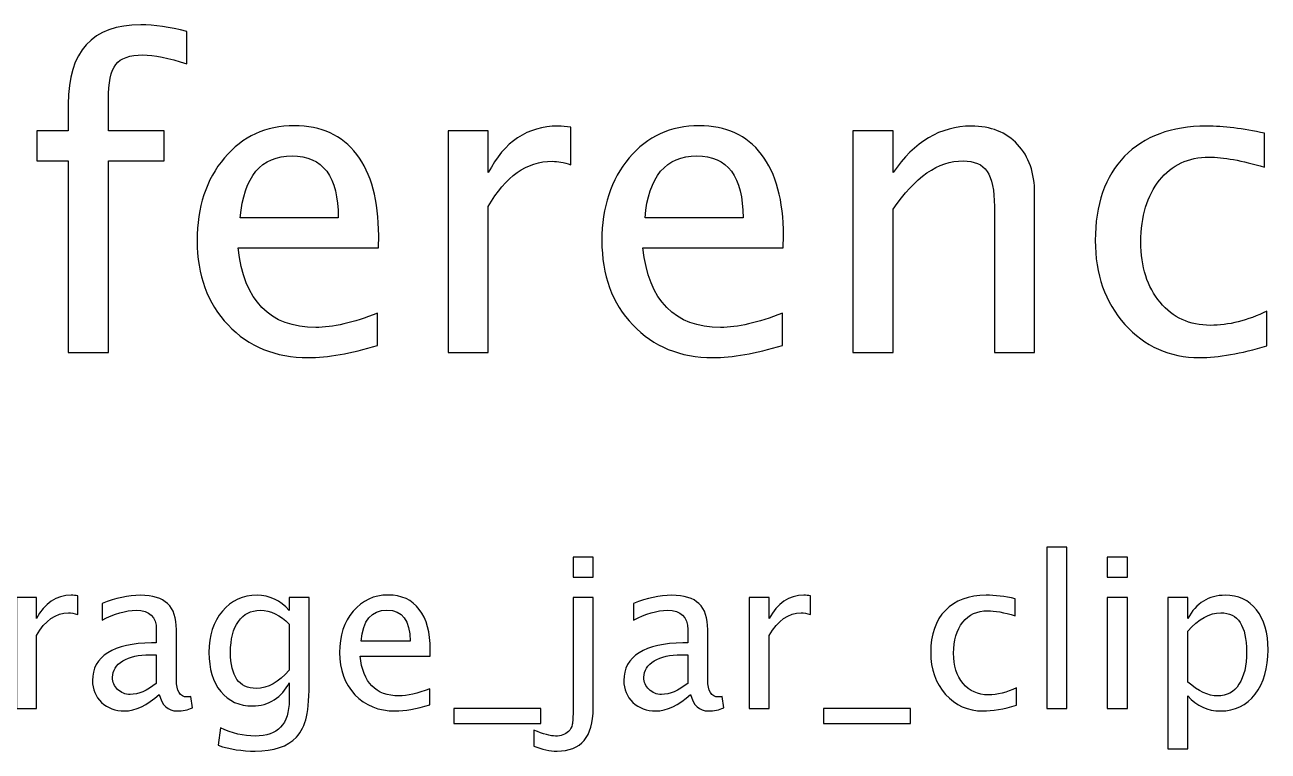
# Model space of a CAD drawing. Header units: centimetres. Extents: x -87 to 69, y -70 to 88.
# Drawn here: x -74.38 to -58.67, y 62.13 to 71.31 of the extents above; entities that cross this region are included whole.
import ezdxf

# ---------------------------------------------------------------- set-up
doc = ezdxf.new("R2010")
doc.units = ezdxf.units.CM
doc.header["$MEASUREMENT"] = 0
doc.layers.add('Layer 1', color=7, linetype='Continuous')

msp = doc.modelspace()

# ---------------------------------------------------------------- linework, layer by layer
at = {"layer": 'Layer 1'}
for points, knots in [([(-73.83189, 67.17044), (-73.83189, 67.17044), (-73.83189, 69.59402), (-73.83189, 69.59402), (-73.83189, 69.59402), (-73.83189, 69.59402), (-74.22965, 69.59402), (-74.22965, 69.59402), (-74.22965, 69.59402), (-74.22965, 69.59402), (-74.22965, 69.97503), (-74.22965, 69.97503), (-74.22965, 69.97503), (-74.22965, 69.97503), (-73.83189, 69.97503), (-73.83189, 69.97503), (-73.83189, 69.97503), (-73.83189, 69.97503), (-73.83189, 70.31105), (-73.83189, 70.31105), (-73.83189, 70.31105), (-73.83189, 70.97956), (-73.52674, 71.31382), (-72.91643, 71.31382), (-72.91643, 71.31382), (-72.74533, 71.31382), (-72.55131, 71.2856), (-72.33435, 71.22915), (-72.33435, 71.22915), (-72.33435, 71.22915), (-72.33435, 70.82169), (-72.33435, 70.82169), (-72.33435, 70.82169), (-72.56453, 70.89578), (-72.74886, 70.93282), (-72.88733, 70.93282), (-72.88733, 70.93282), (-73.05578, 70.93282), (-73.17043, 70.89313), (-73.23129, 70.81287), (-73.23129, 70.81287), (-73.29302, 70.73262), (-73.32389, 70.58357), (-73.32389, 70.36573), (-73.32389, 70.36573), (-73.32389, 70.36573), (-73.32389, 69.97503), (-73.32389, 69.97503), (-73.32389, 69.97503), (-73.32389, 69.97503), (-72.61922, 69.97503), (-72.61922, 69.97503), (-72.61922, 69.97503), (-72.61922, 69.97503), (-72.61922, 69.59402), (-72.61922, 69.59402), (-72.61922, 69.59402), (-72.61922, 69.59402), (-73.32389, 69.59402), (-73.32389, 69.59402), (-73.32389, 69.59402), (-73.32389, 69.59402), (-73.32389, 67.17044), (-73.32389, 67.17044), (-73.32389, 67.17044), (-73.32389, 67.17044), (-73.83189, 67.17044), (-73.83189, 67.17044)], [0, 0, 0, 0, 0.05555556, 0.05555556, 0.05555556, 0.05555556, 0.11111111, 0.11111111, 0.11111111, 0.11111111, 0.16666667, 0.16666667, 0.16666667, 0.16666667, 0.22222222, 0.22222222, 0.22222222, 0.22222222, 0.27777778, 0.27777778, 0.27777778, 0.27777778, 0.33333333, 0.33333333, 0.33333333, 0.33333333, 0.38888889, 0.38888889, 0.38888889, 0.38888889, 0.44444444, 0.44444444, 0.44444444, 0.44444444, 0.5, 0.5, 0.5, 0.5, 0.55555556, 0.55555556, 0.55555556, 0.55555556, 0.61111111, 0.61111111, 0.61111111, 0.61111111, 0.66666667, 0.66666667, 0.66666667, 0.66666667, 0.72222222, 0.72222222, 0.72222222, 0.72222222, 0.77777778, 0.77777778, 0.77777778, 0.77777778, 0.83333333, 0.83333333, 0.83333333, 0.83333333, 0.88888889, 0.88888889, 0.88888889, 0.88888889, 1, 1, 1, 1]), ([(-69.92311, 67.2604), (-70.26442, 67.15809), (-70.55635, 67.10694), (-70.79976, 67.10694), (-70.79976, 67.10694), (-71.21516, 67.10694), (-71.55294, 67.24452), (-71.81312, 67.51881), (-71.81312, 67.51881), (-72.07329, 67.79309), (-72.20382, 68.14852), (-72.20382, 68.58596), (-72.20382, 68.58596), (-72.20382, 69.01018), (-72.08917, 69.35855), (-71.85898, 69.63107), (-71.85898, 69.63107), (-71.62879, 69.90271), (-71.33422, 70.03853), (-70.97527, 70.03853), (-70.97527, 70.03853), (-70.63572, 70.03853), (-70.3729, 69.9177), (-70.18769, 69.67605), (-70.18769, 69.67605), (-70.00249, 69.43439), (-69.90988, 69.0922), (-69.90988, 68.64858), (-69.90988, 68.64858), (-69.90988, 68.64858), (-69.91253, 68.49336), (-69.91253, 68.49336), (-69.91253, 68.49336), (-69.91253, 68.49336), (-71.68524, 68.49336), (-71.68524, 68.49336), (-71.68524, 68.49336), (-71.61115, 67.82308), (-71.28395, 67.48794), (-70.70451, 67.48794), (-70.70451, 67.48794), (-70.49196, 67.48794), (-70.23179, 67.54791), (-69.92311, 67.66786), (-69.92311, 67.66786), (-69.92311, 67.66786), (-69.92311, 67.2604), (-69.92311, 67.2604)], [0, 0, 0, 0, 0.07692308, 0.07692308, 0.07692308, 0.07692308, 0.15384615, 0.15384615, 0.15384615, 0.15384615, 0.23076923, 0.23076923, 0.23076923, 0.23076923, 0.30769231, 0.30769231, 0.30769231, 0.30769231, 0.38461538, 0.38461538, 0.38461538, 0.38461538, 0.46153846, 0.46153846, 0.46153846, 0.46153846, 0.53846154, 0.53846154, 0.53846154, 0.53846154, 0.61538462, 0.61538462, 0.61538462, 0.61538462, 0.69230769, 0.69230769, 0.69230769, 0.69230769, 0.76923077, 0.76923077, 0.76923077, 0.76923077, 0.84615385, 0.84615385, 0.84615385, 0.84615385, 1, 1, 1, 1]), ([(-69.03323, 67.17044), (-69.03323, 67.17044), (-69.03323, 69.97503), (-69.03323, 69.97503), (-69.03323, 69.97503), (-69.03323, 69.97503), (-68.52523, 69.97503), (-68.52523, 69.97503), (-68.52523, 69.97503), (-68.52523, 69.97503), (-68.52523, 69.44498), (-68.52523, 69.44498), (-68.52523, 69.44498), (-68.32326, 69.83744), (-68.03046, 70.03323), (-67.64593, 70.03323), (-67.64593, 70.03323), (-67.5939, 70.03323), (-67.53921, 70.02882), (-67.48277, 70.02), (-67.48277, 70.02), (-67.48277, 70.02), (-67.48277, 69.54464), (-67.48277, 69.54464), (-67.48277, 69.54464), (-67.57096, 69.57374), (-67.64858, 69.58873), (-67.7156, 69.58873), (-67.7156, 69.58873), (-68.0384, 69.58873), (-68.30827, 69.39823), (-68.52523, 69.01635), (-68.52523, 69.01635), (-68.52523, 69.01635), (-68.52523, 67.17044), (-68.52523, 67.17044), (-68.52523, 67.17044), (-68.52523, 67.17044), (-69.03323, 67.17044), (-69.03323, 67.17044)], [0, 0, 0, 0, 0.09090909, 0.09090909, 0.09090909, 0.09090909, 0.18181818, 0.18181818, 0.18181818, 0.18181818, 0.27272727, 0.27272727, 0.27272727, 0.27272727, 0.36363636, 0.36363636, 0.36363636, 0.36363636, 0.45454545, 0.45454545, 0.45454545, 0.45454545, 0.54545455, 0.54545455, 0.54545455, 0.54545455, 0.63636364, 0.63636364, 0.63636364, 0.63636364, 0.72727273, 0.72727273, 0.72727273, 0.72727273, 0.81818182, 0.81818182, 0.81818182, 0.81818182, 1, 1, 1, 1]), ([(-64.8096, 67.2604), (-65.15091, 67.15809), (-65.44284, 67.10694), (-65.68625, 67.10694), (-65.68625, 67.10694), (-66.10165, 67.10694), (-66.43943, 67.24452), (-66.69961, 67.51881), (-66.69961, 67.51881), (-66.95978, 67.79309), (-67.09031, 68.14852), (-67.09031, 68.58596), (-67.09031, 68.58596), (-67.09031, 69.01018), (-66.97566, 69.35855), (-66.74547, 69.63107), (-66.74547, 69.63107), (-66.51528, 69.90271), (-66.22071, 70.03853), (-65.86176, 70.03853), (-65.86176, 70.03853), (-65.52221, 70.03853), (-65.25939, 69.9177), (-65.07418, 69.67605), (-65.07418, 69.67605), (-64.88898, 69.43439), (-64.79637, 69.0922), (-64.79637, 68.64858), (-64.79637, 68.64858), (-64.79637, 68.64858), (-64.79902, 68.49336), (-64.79902, 68.49336), (-64.79902, 68.49336), (-64.79902, 68.49336), (-66.57173, 68.49336), (-66.57173, 68.49336), (-66.57173, 68.49336), (-66.49764, 67.82308), (-66.17044, 67.48794), (-65.591, 67.48794), (-65.591, 67.48794), (-65.37845, 67.48794), (-65.11828, 67.54791), (-64.8096, 67.66786), (-64.8096, 67.66786), (-64.8096, 67.66786), (-64.8096, 67.2604), (-64.8096, 67.2604)], [0, 0, 0, 0, 0.07692308, 0.07692308, 0.07692308, 0.07692308, 0.15384615, 0.15384615, 0.15384615, 0.15384615, 0.23076923, 0.23076923, 0.23076923, 0.23076923, 0.30769231, 0.30769231, 0.30769231, 0.30769231, 0.38461538, 0.38461538, 0.38461538, 0.38461538, 0.46153846, 0.46153846, 0.46153846, 0.46153846, 0.53846154, 0.53846154, 0.53846154, 0.53846154, 0.61538462, 0.61538462, 0.61538462, 0.61538462, 0.69230769, 0.69230769, 0.69230769, 0.69230769, 0.76923077, 0.76923077, 0.76923077, 0.76923077, 0.84615385, 0.84615385, 0.84615385, 0.84615385, 1, 1, 1, 1]), ([(-63.91972, 67.17044), (-63.91972, 67.17044), (-63.91972, 69.97503), (-63.91972, 69.97503), (-63.91972, 69.97503), (-63.91972, 69.97503), (-63.41172, 69.97503), (-63.41172, 69.97503), (-63.41172, 69.97503), (-63.41172, 69.97503), (-63.41172, 69.44498), (-63.41172, 69.44498), (-63.41172, 69.44498), (-63.14273, 69.83744), (-62.81288, 70.03323), (-62.42306, 70.03323), (-62.42306, 70.03323), (-62.17788, 70.03323), (-61.98297, 69.9565), (-61.83921, 69.80216), (-61.83921, 69.80216), (-61.69545, 69.64871), (-61.62313, 69.44145), (-61.62313, 69.18216), (-61.62313, 69.18216), (-61.62313, 69.18216), (-61.62313, 67.17044), (-61.62313, 67.17044), (-61.62313, 67.17044), (-61.62313, 67.17044), (-62.13114, 67.17044), (-62.13114, 67.17044), (-62.13114, 67.17044), (-62.13114, 67.17044), (-62.13114, 69.01635), (-62.13114, 69.01635), (-62.13114, 69.01635), (-62.13114, 69.22449), (-62.162, 69.37266), (-62.22286, 69.46085), (-62.22286, 69.46085), (-62.28459, 69.54993), (-62.38602, 69.59402), (-62.52801, 69.59402), (-62.52801, 69.59402), (-62.84022, 69.59402), (-63.13479, 69.3903), (-63.41172, 68.98284), (-63.41172, 68.98284), (-63.41172, 68.98284), (-63.41172, 67.17044), (-63.41172, 67.17044), (-63.41172, 67.17044), (-63.41172, 67.17044), (-63.91972, 67.17044), (-63.91972, 67.17044)], [0, 0, 0, 0, 0.06666667, 0.06666667, 0.06666667, 0.06666667, 0.13333333, 0.13333333, 0.13333333, 0.13333333, 0.2, 0.2, 0.2, 0.2, 0.26666667, 0.26666667, 0.26666667, 0.26666667, 0.33333333, 0.33333333, 0.33333333, 0.33333333, 0.4, 0.4, 0.4, 0.4, 0.46666667, 0.46666667, 0.46666667, 0.46666667, 0.53333333, 0.53333333, 0.53333333, 0.53333333, 0.6, 0.6, 0.6, 0.6, 0.66666667, 0.66666667, 0.66666667, 0.66666667, 0.73333333, 0.73333333, 0.73333333, 0.73333333, 0.8, 0.8, 0.8, 0.8, 0.86666667, 0.86666667, 0.86666667, 0.86666667, 1, 1, 1, 1]), ([(-58.68803, 67.25511), (-59.01699, 67.15633), (-59.30098, 67.10694), (-59.53998, 67.10694), (-59.53998, 67.10694), (-59.91922, 67.10694), (-60.23319, 67.24717), (-60.48278, 67.52675), (-60.48278, 67.52675), (-60.73237, 67.8072), (-60.85761, 68.16086), (-60.85761, 68.58684), (-60.85761, 68.58684), (-60.85761, 69.04193), (-60.73414, 69.39735), (-60.48719, 69.65135), (-60.48719, 69.65135), (-60.24025, 69.90623), (-59.89541, 70.03323), (-59.45267, 70.03323), (-59.45267, 70.03323), (-59.23483, 70.03323), (-58.98965, 70.00325), (-58.71978, 69.94328), (-58.71978, 69.94328), (-58.71978, 69.94328), (-58.71978, 69.51465), (-58.71978, 69.51465), (-58.71978, 69.51465), (-59.00641, 69.59932), (-59.24012, 69.64165), (-59.42004, 69.64165), (-59.42004, 69.64165), (-59.6811, 69.64165), (-59.89012, 69.54375), (-60.04622, 69.34884), (-60.04622, 69.34884), (-60.20232, 69.15393), (-60.28082, 68.89376), (-60.28082, 68.5692), (-60.28082, 68.5692), (-60.28082, 68.25435), (-60.19968, 68.00035), (-60.03828, 67.80544), (-60.03828, 67.80544), (-59.87689, 67.61141), (-59.6661, 67.5144), (-59.40416, 67.5144), (-59.40416, 67.5144), (-59.17221, 67.5144), (-58.93409, 67.57437), (-58.68803, 67.69432), (-58.68803, 67.69432), (-58.68803, 67.69432), (-58.68803, 67.25511), (-58.68803, 67.25511)], [0, 0, 0, 0, 0.06666667, 0.06666667, 0.06666667, 0.06666667, 0.13333333, 0.13333333, 0.13333333, 0.13333333, 0.2, 0.2, 0.2, 0.2, 0.26666667, 0.26666667, 0.26666667, 0.26666667, 0.33333333, 0.33333333, 0.33333333, 0.33333333, 0.4, 0.4, 0.4, 0.4, 0.46666667, 0.46666667, 0.46666667, 0.46666667, 0.53333333, 0.53333333, 0.53333333, 0.53333333, 0.6, 0.6, 0.6, 0.6, 0.66666667, 0.66666667, 0.66666667, 0.66666667, 0.73333333, 0.73333333, 0.73333333, 0.73333333, 0.8, 0.8, 0.8, 0.8, 0.86666667, 0.86666667, 0.86666667, 0.86666667, 1, 1, 1, 1]), ([(-71.65878, 68.87436), (-71.65878, 68.87436), (-70.42053, 68.87436), (-70.42053, 68.87436), (-70.42053, 68.87436), (-70.42053, 69.39647), (-70.61544, 69.65752), (-71.00437, 69.65752), (-71.00437, 69.65752), (-71.39596, 69.65752), (-71.6138, 69.39647), (-71.65878, 68.87436)], [0, 0, 0, 0, 0.25, 0.25, 0.25, 0.25, 0.5, 0.5, 0.5, 0.5, 1, 1, 1, 1]), ([(-66.54527, 68.87436), (-66.54527, 68.87436), (-65.30702, 68.87436), (-65.30702, 68.87436), (-65.30702, 68.87436), (-65.30702, 69.39647), (-65.50193, 69.65752), (-65.89086, 69.65752), (-65.89086, 69.65752), (-66.28245, 69.65752), (-66.50029, 69.39647), (-66.54527, 68.87436)], [0, 0, 0, 0, 0.25, 0.25, 0.25, 0.25, 0.5, 0.5, 0.5, 0.5, 1, 1, 1, 1]), ([(-61.46997, 62.67044), (-61.46997, 62.67044), (-61.46997, 64.71037), (-61.46997, 64.71037), (-61.46997, 64.71037), (-61.46997, 64.71037), (-61.21597, 64.71037), (-61.21597, 64.71037), (-61.21597, 64.71037), (-61.21597, 64.71037), (-61.21597, 62.67044), (-61.21597, 62.67044), (-61.21597, 62.67044), (-61.21597, 62.67044), (-61.46997, 62.67044), (-61.46997, 62.67044)], [0, 0, 0, 0, 0.2, 0.2, 0.2, 0.2, 0.4, 0.4, 0.4, 0.4, 0.6, 0.6, 0.6, 0.6, 1, 1, 1, 1]), ([(-67.45396, 64.32938), (-67.45396, 64.32938), (-67.45396, 64.58338), (-67.45396, 64.58338), (-67.45396, 64.58338), (-67.45396, 64.58338), (-67.19996, 64.58338), (-67.19996, 64.58338), (-67.19996, 64.58338), (-67.19996, 64.58338), (-67.19996, 64.32938), (-67.19996, 64.32938), (-67.19996, 64.32938), (-67.19996, 64.32938), (-67.45396, 64.32938), (-67.45396, 64.32938)], [0, 0, 0, 0, 0.2, 0.2, 0.2, 0.2, 0.4, 0.4, 0.4, 0.4, 0.6, 0.6, 0.6, 0.6, 1, 1, 1, 1]), ([(-60.70533, 64.32938), (-60.70533, 64.32938), (-60.70533, 64.58338), (-60.70533, 64.58338), (-60.70533, 64.58338), (-60.70533, 64.58338), (-60.45133, 64.58338), (-60.45133, 64.58338), (-60.45133, 64.58338), (-60.45133, 64.58338), (-60.45133, 64.32938), (-60.45133, 64.32938), (-60.45133, 64.32938), (-60.45133, 64.32938), (-60.70533, 64.32938), (-60.70533, 64.32938)], [0, 0, 0, 0, 0.2, 0.2, 0.2, 0.2, 0.4, 0.4, 0.4, 0.4, 0.6, 0.6, 0.6, 0.6, 1, 1, 1, 1]), ([(-74.48657, 62.67044), (-74.48657, 62.67044), (-74.48657, 64.07273), (-74.48657, 64.07273), (-74.48657, 64.07273), (-74.48657, 64.07273), (-74.23257, 64.07273), (-74.23257, 64.07273), (-74.23257, 64.07273), (-74.23257, 64.07273), (-74.23257, 63.80771), (-74.23257, 63.80771), (-74.23257, 63.80771), (-74.13159, 64.00394), (-73.98519, 64.10183), (-73.79292, 64.10183), (-73.79292, 64.10183), (-73.7669, 64.10183), (-73.73956, 64.09963), (-73.71134, 64.09522), (-73.71134, 64.09522), (-73.71134, 64.09522), (-73.71134, 63.85754), (-73.71134, 63.85754), (-73.71134, 63.85754), (-73.75544, 63.87209), (-73.79424, 63.87958), (-73.82776, 63.87958), (-73.82776, 63.87958), (-73.98915, 63.87958), (-74.12409, 63.78433), (-74.23257, 63.59339), (-74.23257, 63.59339), (-74.23257, 63.59339), (-74.23257, 62.67044), (-74.23257, 62.67044), (-74.23257, 62.67044), (-74.23257, 62.67044), (-74.48657, 62.67044), (-74.48657, 62.67044)], [0, 0, 0, 0, 0.09090909, 0.09090909, 0.09090909, 0.09090909, 0.18181818, 0.18181818, 0.18181818, 0.18181818, 0.27272727, 0.27272727, 0.27272727, 0.27272727, 0.36363636, 0.36363636, 0.36363636, 0.36363636, 0.45454545, 0.45454545, 0.45454545, 0.45454545, 0.54545455, 0.54545455, 0.54545455, 0.54545455, 0.63636364, 0.63636364, 0.63636364, 0.63636364, 0.72727273, 0.72727273, 0.72727273, 0.72727273, 0.81818182, 0.81818182, 0.81818182, 0.81818182, 1, 1, 1, 1]), ([(-72.68123, 62.84903), (-72.8338, 62.7088), (-72.98065, 62.63869), (-73.12176, 62.63869), (-73.12176, 62.63869), (-73.23773, 62.63869), (-73.33431, 62.67485), (-73.41059, 62.74761), (-73.41059, 62.74761), (-73.48732, 62.82037), (-73.52569, 62.91209), (-73.52569, 63.02278), (-73.52569, 63.02278), (-73.52569, 63.17579), (-73.46131, 63.29353), (-73.33254, 63.37555), (-73.33254, 63.37555), (-73.20378, 63.45757), (-73.01901, 63.49858), (-72.77824, 63.49858), (-72.77824, 63.49858), (-72.77824, 63.49858), (-72.71871, 63.49858), (-72.71871, 63.49858), (-72.71871, 63.49858), (-72.71871, 63.49858), (-72.71871, 63.66748), (-72.71871, 63.66748), (-72.71871, 63.66748), (-72.71871, 63.8302), (-72.80338, 63.91133), (-72.97315, 63.91133), (-72.97315, 63.91133), (-73.10456, 63.91133), (-73.24832, 63.86988), (-73.40398, 63.78698), (-73.40398, 63.78698), (-73.40398, 63.78698), (-73.40398, 63.996), (-73.40398, 63.996), (-73.40398, 63.996), (-73.23288, 64.06656), (-73.07149, 64.10183), (-72.92023, 64.10183), (-72.92023, 64.10183), (-72.76457, 64.10183), (-72.64948, 64.06656), (-72.57584, 63.99556), (-72.57584, 63.99556), (-72.50175, 63.92456), (-72.46471, 63.8152), (-72.46471, 63.66748), (-72.46471, 63.66748), (-72.46471, 63.66748), (-72.46471, 63.0338), (-72.46471, 63.0338), (-72.46471, 63.0338), (-72.46471, 62.88872), (-72.42017, 62.81596), (-72.33066, 62.81596), (-72.33066, 62.81596), (-72.31963, 62.81596), (-72.30332, 62.81772), (-72.28171, 62.82125), (-72.28171, 62.82125), (-72.28171, 62.82125), (-72.26363, 62.68014), (-72.26363, 62.68014), (-72.26363, 62.68014), (-72.32139, 62.65236), (-72.38489, 62.63869), (-72.45457, 62.63869), (-72.45457, 62.63869), (-72.57319, 62.63869), (-72.6486, 62.7088), (-72.68123, 62.84903)], [0, 0, 0, 0, 0.05, 0.05, 0.05, 0.05, 0.1, 0.1, 0.1, 0.1, 0.15, 0.15, 0.15, 0.15, 0.2, 0.2, 0.2, 0.2, 0.25, 0.25, 0.25, 0.25, 0.3, 0.3, 0.3, 0.3, 0.35, 0.35, 0.35, 0.35, 0.4, 0.4, 0.4, 0.4, 0.45, 0.45, 0.45, 0.45, 0.5, 0.5, 0.5, 0.5, 0.55, 0.55, 0.55, 0.55, 0.6, 0.6, 0.6, 0.6, 0.65, 0.65, 0.65, 0.65, 0.7, 0.7, 0.7, 0.7, 0.75, 0.75, 0.75, 0.75, 0.8, 0.8, 0.8, 0.8, 0.85, 0.85, 0.85, 0.85, 0.9, 0.9, 0.9, 0.9, 1, 1, 1, 1]), ([(-71.93775, 62.20477), (-71.93775, 62.20477), (-71.90776, 62.42438), (-71.90776, 62.42438), (-71.90776, 62.42438), (-71.76048, 62.35559), (-71.61452, 62.32119), (-71.47032, 62.32119), (-71.47032, 62.32119), (-71.18413, 62.32119), (-71.04081, 62.47288), (-71.04081, 62.77583), (-71.04081, 62.77583), (-71.04081, 62.77583), (-71.04081, 62.99632), (-71.04081, 62.99632), (-71.04081, 62.99632), (-71.08491, 62.90327), (-71.14753, 62.83139), (-71.22911, 62.7798), (-71.22911, 62.7798), (-71.31069, 62.72821), (-71.40153, 62.70219), (-71.50163, 62.70219), (-71.50163, 62.70219), (-71.6714, 62.70219), (-71.8059, 62.76304), (-71.90512, 62.88475), (-71.90512, 62.88475), (-72.00434, 63.00646), (-72.05417, 63.17138), (-72.05417, 63.37952), (-72.05417, 63.37952), (-72.05417, 63.59251), (-71.99772, 63.76625), (-71.88483, 63.90075), (-71.88483, 63.90075), (-71.7715, 64.03481), (-71.62554, 64.10183), (-71.44607, 64.10183), (-71.44607, 64.10183), (-71.28908, 64.10183), (-71.1537, 64.03833), (-71.04081, 63.91089), (-71.04081, 63.91089), (-71.04081, 63.91089), (-71.04081, 64.07273), (-71.04081, 64.07273), (-71.04081, 64.07273), (-71.04081, 64.07273), (-70.78681, 64.07273), (-70.78681, 64.07273), (-70.78681, 64.07273), (-70.78681, 64.07273), (-70.78681, 63.0532), (-70.78681, 63.0532), (-70.78681, 63.0532), (-70.78681, 62.83404), (-70.79828, 62.67176), (-70.82121, 62.56637), (-70.82121, 62.56637), (-70.8437, 62.46098), (-70.88691, 62.37455), (-70.94953, 62.30752), (-70.94953, 62.30752), (-71.06066, 62.18978), (-71.2344, 62.13069), (-71.47032, 62.13069), (-71.47032, 62.13069), (-71.63216, 62.13069), (-71.78782, 62.15539), (-71.93775, 62.20477)], [0, 0, 0, 0, 0.05263158, 0.05263158, 0.05263158, 0.05263158, 0.10526316, 0.10526316, 0.10526316, 0.10526316, 0.15789474, 0.15789474, 0.15789474, 0.15789474, 0.21052632, 0.21052632, 0.21052632, 0.21052632, 0.26315789, 0.26315789, 0.26315789, 0.26315789, 0.31578947, 0.31578947, 0.31578947, 0.31578947, 0.36842105, 0.36842105, 0.36842105, 0.36842105, 0.42105263, 0.42105263, 0.42105263, 0.42105263, 0.47368421, 0.47368421, 0.47368421, 0.47368421, 0.52631579, 0.52631579, 0.52631579, 0.52631579, 0.57894737, 0.57894737, 0.57894737, 0.57894737, 0.63157895, 0.63157895, 0.63157895, 0.63157895, 0.68421053, 0.68421053, 0.68421053, 0.68421053, 0.73684211, 0.73684211, 0.73684211, 0.73684211, 0.78947368, 0.78947368, 0.78947368, 0.78947368, 0.84210526, 0.84210526, 0.84210526, 0.84210526, 0.89473684, 0.89473684, 0.89473684, 0.89473684, 1, 1, 1, 1]), ([(-69.26414, 62.71542), (-69.4348, 62.66427), (-69.58076, 62.63869), (-69.70247, 62.63869), (-69.70247, 62.63869), (-69.91017, 62.63869), (-70.07906, 62.70748), (-70.20914, 62.84462), (-70.20914, 62.84462), (-70.33923, 62.98177), (-70.4045, 63.15948), (-70.4045, 63.3782), (-70.4045, 63.3782), (-70.4045, 63.59031), (-70.34717, 63.76449), (-70.23208, 63.90075), (-70.23208, 63.90075), (-70.11698, 64.03657), (-69.9697, 64.10448), (-69.79022, 64.10448), (-69.79022, 64.10448), (-69.62045, 64.10448), (-69.48904, 64.04407), (-69.39643, 63.92324), (-69.39643, 63.92324), (-69.30383, 63.80241), (-69.25753, 63.63132), (-69.25753, 63.40951), (-69.25753, 63.40951), (-69.25753, 63.40951), (-69.25885, 63.3319), (-69.25885, 63.3319), (-69.25885, 63.3319), (-69.25885, 63.3319), (-70.1452, 63.3319), (-70.1452, 63.3319), (-70.1452, 63.3319), (-70.10816, 62.99676), (-69.94456, 62.82919), (-69.65484, 62.82919), (-69.65484, 62.82919), (-69.54857, 62.82919), (-69.41848, 62.85918), (-69.26414, 62.91915), (-69.26414, 62.91915), (-69.26414, 62.91915), (-69.26414, 62.71542), (-69.26414, 62.71542)], [0, 0, 0, 0, 0.07692308, 0.07692308, 0.07692308, 0.07692308, 0.15384615, 0.15384615, 0.15384615, 0.15384615, 0.23076923, 0.23076923, 0.23076923, 0.23076923, 0.30769231, 0.30769231, 0.30769231, 0.30769231, 0.38461538, 0.38461538, 0.38461538, 0.38461538, 0.46153846, 0.46153846, 0.46153846, 0.46153846, 0.53846154, 0.53846154, 0.53846154, 0.53846154, 0.61538462, 0.61538462, 0.61538462, 0.61538462, 0.69230769, 0.69230769, 0.69230769, 0.69230769, 0.76923077, 0.76923077, 0.76923077, 0.76923077, 0.84615385, 0.84615385, 0.84615385, 0.84615385, 1, 1, 1, 1]), ([(-65.96877, 62.84903), (-66.12134, 62.7088), (-66.26819, 62.63869), (-66.4093, 62.63869), (-66.4093, 62.63869), (-66.52527, 62.63869), (-66.62185, 62.67485), (-66.69813, 62.74761), (-66.69813, 62.74761), (-66.77486, 62.82037), (-66.81323, 62.91209), (-66.81323, 63.02278), (-66.81323, 63.02278), (-66.81323, 63.17579), (-66.74885, 63.29353), (-66.62008, 63.37555), (-66.62008, 63.37555), (-66.49132, 63.45757), (-66.30655, 63.49858), (-66.06578, 63.49858), (-66.06578, 63.49858), (-66.06578, 63.49858), (-66.00625, 63.49858), (-66.00625, 63.49858), (-66.00625, 63.49858), (-66.00625, 63.49858), (-66.00625, 63.66748), (-66.00625, 63.66748), (-66.00625, 63.66748), (-66.00625, 63.8302), (-66.09092, 63.91133), (-66.26069, 63.91133), (-66.26069, 63.91133), (-66.3921, 63.91133), (-66.53586, 63.86988), (-66.69152, 63.78698), (-66.69152, 63.78698), (-66.69152, 63.78698), (-66.69152, 63.996), (-66.69152, 63.996), (-66.69152, 63.996), (-66.52042, 64.06656), (-66.35903, 64.10183), (-66.20777, 64.10183), (-66.20777, 64.10183), (-66.05211, 64.10183), (-65.93702, 64.06656), (-65.86338, 63.99556), (-65.86338, 63.99556), (-65.78929, 63.92456), (-65.75225, 63.8152), (-65.75225, 63.66748), (-65.75225, 63.66748), (-65.75225, 63.66748), (-65.75225, 63.0338), (-65.75225, 63.0338), (-65.75225, 63.0338), (-65.75225, 62.88872), (-65.70771, 62.81596), (-65.6182, 62.81596), (-65.6182, 62.81596), (-65.60717, 62.81596), (-65.59086, 62.81772), (-65.56925, 62.82125), (-65.56925, 62.82125), (-65.56925, 62.82125), (-65.55117, 62.68014), (-65.55117, 62.68014), (-65.55117, 62.68014), (-65.60893, 62.65236), (-65.67243, 62.63869), (-65.74211, 62.63869), (-65.74211, 62.63869), (-65.86073, 62.63869), (-65.93614, 62.7088), (-65.96877, 62.84903)], [0, 0, 0, 0, 0.05, 0.05, 0.05, 0.05, 0.1, 0.1, 0.1, 0.1, 0.15, 0.15, 0.15, 0.15, 0.2, 0.2, 0.2, 0.2, 0.25, 0.25, 0.25, 0.25, 0.3, 0.3, 0.3, 0.3, 0.35, 0.35, 0.35, 0.35, 0.4, 0.4, 0.4, 0.4, 0.45, 0.45, 0.45, 0.45, 0.5, 0.5, 0.5, 0.5, 0.55, 0.55, 0.55, 0.55, 0.6, 0.6, 0.6, 0.6, 0.65, 0.65, 0.65, 0.65, 0.7, 0.7, 0.7, 0.7, 0.75, 0.75, 0.75, 0.75, 0.8, 0.8, 0.8, 0.8, 0.85, 0.85, 0.85, 0.85, 0.9, 0.9, 0.9, 0.9, 1, 1, 1, 1]), ([(-65.23058, 62.67044), (-65.23058, 62.67044), (-65.23058, 64.07273), (-65.23058, 64.07273), (-65.23058, 64.07273), (-65.23058, 64.07273), (-64.97658, 64.07273), (-64.97658, 64.07273), (-64.97658, 64.07273), (-64.97658, 64.07273), (-64.97658, 63.80771), (-64.97658, 63.80771), (-64.97658, 63.80771), (-64.8756, 64.00394), (-64.7292, 64.10183), (-64.53693, 64.10183), (-64.53693, 64.10183), (-64.51091, 64.10183), (-64.48357, 64.09963), (-64.45535, 64.09522), (-64.45535, 64.09522), (-64.45535, 64.09522), (-64.45535, 63.85754), (-64.45535, 63.85754), (-64.45535, 63.85754), (-64.49945, 63.87209), (-64.53825, 63.87958), (-64.57177, 63.87958), (-64.57177, 63.87958), (-64.73316, 63.87958), (-64.8681, 63.78433), (-64.97658, 63.59339), (-64.97658, 63.59339), (-64.97658, 63.59339), (-64.97658, 62.67044), (-64.97658, 62.67044), (-64.97658, 62.67044), (-64.97658, 62.67044), (-65.23058, 62.67044), (-65.23058, 62.67044)], [0, 0, 0, 0, 0.09090909, 0.09090909, 0.09090909, 0.09090909, 0.18181818, 0.18181818, 0.18181818, 0.18181818, 0.27272727, 0.27272727, 0.27272727, 0.27272727, 0.36363636, 0.36363636, 0.36363636, 0.36363636, 0.45454545, 0.45454545, 0.45454545, 0.45454545, 0.54545455, 0.54545455, 0.54545455, 0.54545455, 0.63636364, 0.63636364, 0.63636364, 0.63636364, 0.72727273, 0.72727273, 0.72727273, 0.72727273, 0.81818182, 0.81818182, 0.81818182, 0.81818182, 1, 1, 1, 1]), ([(-61.85141, 62.71277), (-62.0159, 62.66338), (-62.15789, 62.63869), (-62.27739, 62.63869), (-62.27739, 62.63869), (-62.46701, 62.63869), (-62.624, 62.7088), (-62.74879, 62.84859), (-62.74879, 62.84859), (-62.87359, 62.98882), (-62.93621, 63.16565), (-62.93621, 63.37864), (-62.93621, 63.37864), (-62.93621, 63.60618), (-62.87447, 63.78389), (-62.751, 63.91089), (-62.751, 63.91089), (-62.62753, 64.03833), (-62.45511, 64.10183), (-62.23374, 64.10183), (-62.23374, 64.10183), (-62.12482, 64.10183), (-62.00223, 64.08684), (-61.86729, 64.05685), (-61.86729, 64.05685), (-61.86729, 64.05685), (-61.86729, 63.84254), (-61.86729, 63.84254), (-61.86729, 63.84254), (-62.01061, 63.88488), (-62.12746, 63.90604), (-62.21742, 63.90604), (-62.21742, 63.90604), (-62.34795, 63.90604), (-62.45246, 63.85709), (-62.53051, 63.75964), (-62.53051, 63.75964), (-62.60856, 63.66219), (-62.64781, 63.5321), (-62.64781, 63.36982), (-62.64781, 63.36982), (-62.64781, 63.21239), (-62.60724, 63.08539), (-62.52654, 62.98794), (-62.52654, 62.98794), (-62.44584, 62.89093), (-62.34045, 62.84242), (-62.20948, 62.84242), (-62.20948, 62.84242), (-62.09351, 62.84242), (-61.97445, 62.87241), (-61.85141, 62.93238), (-61.85141, 62.93238), (-61.85141, 62.93238), (-61.85141, 62.71277), (-61.85141, 62.71277)], [0, 0, 0, 0, 0.06666667, 0.06666667, 0.06666667, 0.06666667, 0.13333333, 0.13333333, 0.13333333, 0.13333333, 0.2, 0.2, 0.2, 0.2, 0.26666667, 0.26666667, 0.26666667, 0.26666667, 0.33333333, 0.33333333, 0.33333333, 0.33333333, 0.4, 0.4, 0.4, 0.4, 0.46666667, 0.46666667, 0.46666667, 0.46666667, 0.53333333, 0.53333333, 0.53333333, 0.53333333, 0.6, 0.6, 0.6, 0.6, 0.66666667, 0.66666667, 0.66666667, 0.66666667, 0.73333333, 0.73333333, 0.73333333, 0.73333333, 0.8, 0.8, 0.8, 0.8, 0.86666667, 0.86666667, 0.86666667, 0.86666667, 1, 1, 1, 1]), ([(-59.94069, 62.15979), (-59.94069, 62.15979), (-59.94069, 64.07273), (-59.94069, 64.07273), (-59.94069, 64.07273), (-59.94069, 64.07273), (-59.68669, 64.07273), (-59.68669, 64.07273), (-59.68669, 64.07273), (-59.68669, 64.07273), (-59.68669, 63.80771), (-59.68669, 63.80771), (-59.68669, 63.80771), (-59.58262, 64.00394), (-59.42608, 64.10183), (-59.2175, 64.10183), (-59.2175, 64.10183), (-59.0486, 64.10183), (-58.91587, 64.04054), (-58.81886, 63.91751), (-58.81886, 63.91751), (-58.72184, 63.79448), (-58.67334, 63.62647), (-58.67334, 63.41348), (-58.67334, 63.41348), (-58.67334, 63.18153), (-58.72846, 62.99411), (-58.83826, 62.85212), (-58.83826, 62.85212), (-58.94806, 62.70969), (-59.0927, 62.63869), (-59.27174, 62.63869), (-59.27174, 62.63869), (-59.43798, 62.63869), (-59.57645, 62.70219), (-59.68669, 62.82963), (-59.68669, 62.82963), (-59.68669, 62.82963), (-59.68669, 62.15979), (-59.68669, 62.15979), (-59.68669, 62.15979), (-59.68669, 62.15979), (-59.94069, 62.15979), (-59.94069, 62.15979)], [0, 0, 0, 0, 0.08333333, 0.08333333, 0.08333333, 0.08333333, 0.16666667, 0.16666667, 0.16666667, 0.16666667, 0.25, 0.25, 0.25, 0.25, 0.33333333, 0.33333333, 0.33333333, 0.33333333, 0.41666667, 0.41666667, 0.41666667, 0.41666667, 0.5, 0.5, 0.5, 0.5, 0.58333333, 0.58333333, 0.58333333, 0.58333333, 0.66666667, 0.66666667, 0.66666667, 0.66666667, 0.75, 0.75, 0.75, 0.75, 0.83333333, 0.83333333, 0.83333333, 0.83333333, 1, 1, 1, 1]), ([(-67.94873, 62.19419), (-67.94873, 62.19419), (-67.94873, 62.39792), (-67.94873, 62.39792), (-67.94873, 62.39792), (-67.82966, 62.34677), (-67.73882, 62.32119), (-67.67665, 62.32119), (-67.67665, 62.32119), (-67.60609, 62.32119), (-67.55097, 62.34015), (-67.51217, 62.37808), (-67.51217, 62.37808), (-67.48615, 62.40365), (-67.47027, 62.4332), (-67.46366, 62.46583), (-67.46366, 62.46583), (-67.45704, 62.49846), (-67.45396, 62.56681), (-67.45396, 62.67088), (-67.45396, 62.67088), (-67.45396, 62.67088), (-67.45396, 64.07273), (-67.45396, 64.07273), (-67.45396, 64.07273), (-67.45396, 64.07273), (-67.19996, 64.07273), (-67.19996, 64.07273), (-67.19996, 64.07273), (-67.19996, 64.07273), (-67.19996, 62.67132), (-67.19996, 62.67132), (-67.19996, 62.67132), (-67.19996, 62.31105), (-67.35209, 62.13069), (-67.6568, 62.13069), (-67.6568, 62.13069), (-67.7472, 62.13069), (-67.84466, 62.15186), (-67.94873, 62.19419)], [0, 0, 0, 0, 0.09090909, 0.09090909, 0.09090909, 0.09090909, 0.18181818, 0.18181818, 0.18181818, 0.18181818, 0.27272727, 0.27272727, 0.27272727, 0.27272727, 0.36363636, 0.36363636, 0.36363636, 0.36363636, 0.45454545, 0.45454545, 0.45454545, 0.45454545, 0.54545455, 0.54545455, 0.54545455, 0.54545455, 0.63636364, 0.63636364, 0.63636364, 0.63636364, 0.72727273, 0.72727273, 0.72727273, 0.72727273, 0.81818182, 0.81818182, 0.81818182, 0.81818182, 1, 1, 1, 1]), ([(-60.70533, 62.67044), (-60.70533, 62.67044), (-60.70533, 64.07273), (-60.70533, 64.07273), (-60.70533, 64.07273), (-60.70533, 64.07273), (-60.45133, 64.07273), (-60.45133, 64.07273), (-60.45133, 64.07273), (-60.45133, 64.07273), (-60.45133, 62.67044), (-60.45133, 62.67044), (-60.45133, 62.67044), (-60.45133, 62.67044), (-60.70533, 62.67044), (-60.70533, 62.67044)], [0, 0, 0, 0, 0.2, 0.2, 0.2, 0.2, 0.4, 0.4, 0.4, 0.4, 0.6, 0.6, 0.6, 0.6, 1, 1, 1, 1]), ([(-71.04081, 63.15551), (-71.04081, 63.15551), (-71.04081, 63.73715), (-71.04081, 63.73715), (-71.04081, 63.73715), (-71.15282, 63.85313), (-71.27497, 63.91133), (-71.40682, 63.91133), (-71.40682, 63.91133), (-71.52412, 63.91133), (-71.61584, 63.86459), (-71.68199, 63.77066), (-71.68199, 63.77066), (-71.74857, 63.67718), (-71.78164, 63.54709), (-71.78164, 63.38129), (-71.78164, 63.38129), (-71.78164, 63.07657), (-71.67361, 62.92444), (-71.45709, 62.92444), (-71.45709, 62.92444), (-71.30981, 62.92444), (-71.1709, 63.00161), (-71.04081, 63.15551)], [0, 0, 0, 0, 0.14285714, 0.14285714, 0.14285714, 0.14285714, 0.28571429, 0.28571429, 0.28571429, 0.28571429, 0.42857143, 0.42857143, 0.42857143, 0.42857143, 0.57142857, 0.57142857, 0.57142857, 0.57142857, 0.71428571, 0.71428571, 0.71428571, 0.71428571, 1, 1, 1, 1]), ([(-70.13197, 63.5224), (-70.13197, 63.5224), (-69.51285, 63.5224), (-69.51285, 63.5224), (-69.51285, 63.5224), (-69.51285, 63.78345), (-69.61031, 63.91398), (-69.80477, 63.91398), (-69.80477, 63.91398), (-70.00057, 63.91398), (-70.10949, 63.78345), (-70.13197, 63.5224)], [0, 0, 0, 0, 0.25, 0.25, 0.25, 0.25, 0.5, 0.5, 0.5, 0.5, 1, 1, 1, 1]), ([(-59.68669, 63.0047), (-59.55572, 62.88784), (-59.43093, 62.82919), (-59.31231, 62.82919), (-59.31231, 62.82919), (-59.19545, 62.82919), (-59.10505, 62.87814), (-59.04155, 62.97559), (-59.04155, 62.97559), (-58.97761, 63.07305), (-58.94586, 63.21019), (-58.94586, 63.38746), (-58.94586, 63.38746), (-58.94586, 63.71554), (-59.05434, 63.87958), (-59.2713, 63.87958), (-59.2713, 63.87958), (-59.41329, 63.87958), (-59.55175, 63.80286), (-59.68669, 63.64896), (-59.68669, 63.64896), (-59.68669, 63.64896), (-59.68669, 63.0047), (-59.68669, 63.0047)], [0, 0, 0, 0, 0.14285714, 0.14285714, 0.14285714, 0.14285714, 0.28571429, 0.28571429, 0.28571429, 0.28571429, 0.42857143, 0.42857143, 0.42857143, 0.42857143, 0.57142857, 0.57142857, 0.57142857, 0.57142857, 0.71428571, 0.71428571, 0.71428571, 0.71428571, 1, 1, 1, 1]), ([(-72.71871, 62.9875), (-72.71871, 62.9875), (-72.71871, 63.34777), (-72.71871, 63.34777), (-72.71871, 63.34777), (-72.71871, 63.34777), (-72.80029, 63.35042), (-72.80029, 63.35042), (-72.80029, 63.35042), (-72.9414, 63.35042), (-73.05517, 63.3244), (-73.14204, 63.27237), (-73.14204, 63.27237), (-73.22847, 63.21989), (-73.27169, 63.15066), (-73.27169, 63.06423), (-73.27169, 63.06423), (-73.27169, 63.00381), (-73.25008, 62.95266), (-73.20731, 62.91077), (-73.20731, 62.91077), (-73.16409, 62.86888), (-73.11162, 62.84771), (-73.04944, 62.84771), (-73.04944, 62.84771), (-72.94361, 62.84771), (-72.83336, 62.89445), (-72.71871, 62.9875)], [0, 0, 0, 0, 0.125, 0.125, 0.125, 0.125, 0.25, 0.25, 0.25, 0.25, 0.375, 0.375, 0.375, 0.375, 0.5, 0.5, 0.5, 0.5, 0.625, 0.625, 0.625, 0.625, 0.75, 0.75, 0.75, 0.75, 1, 1, 1, 1]), ([(-66.00625, 62.9875), (-66.00625, 62.9875), (-66.00625, 63.34777), (-66.00625, 63.34777), (-66.00625, 63.34777), (-66.00625, 63.34777), (-66.08783, 63.35042), (-66.08783, 63.35042), (-66.08783, 63.35042), (-66.22894, 63.35042), (-66.34271, 63.3244), (-66.42958, 63.27237), (-66.42958, 63.27237), (-66.51601, 63.21989), (-66.55923, 63.15066), (-66.55923, 63.06423), (-66.55923, 63.06423), (-66.55923, 63.00381), (-66.53762, 62.95266), (-66.49485, 62.91077), (-66.49485, 62.91077), (-66.45163, 62.86888), (-66.39916, 62.84771), (-66.33698, 62.84771), (-66.33698, 62.84771), (-66.23115, 62.84771), (-66.1209, 62.89445), (-66.00625, 62.9875)], [0, 0, 0, 0, 0.125, 0.125, 0.125, 0.125, 0.25, 0.25, 0.25, 0.25, 0.375, 0.375, 0.375, 0.375, 0.5, 0.5, 0.5, 0.5, 0.625, 0.625, 0.625, 0.625, 0.75, 0.75, 0.75, 0.75, 1, 1, 1, 1]), ([(-68.96208, 62.47994), (-68.96208, 62.47994), (-68.96208, 62.67044), (-68.96208, 62.67044), (-68.96208, 62.67044), (-68.96208, 62.67044), (-67.86141, 62.67044), (-67.86141, 62.67044), (-67.86141, 62.67044), (-67.86141, 62.67044), (-67.86141, 62.47994), (-67.86141, 62.47994), (-67.86141, 62.47994), (-67.86141, 62.47994), (-68.96208, 62.47994), (-68.96208, 62.47994)], [0, 0, 0, 0, 0.2, 0.2, 0.2, 0.2, 0.4, 0.4, 0.4, 0.4, 0.6, 0.6, 0.6, 0.6, 1, 1, 1, 1]), ([(-64.29087, 62.47994), (-64.29087, 62.47994), (-64.29087, 62.67044), (-64.29087, 62.67044), (-64.29087, 62.67044), (-64.29087, 62.67044), (-63.1902, 62.67044), (-63.1902, 62.67044), (-63.1902, 62.67044), (-63.1902, 62.67044), (-63.1902, 62.47994), (-63.1902, 62.47994), (-63.1902, 62.47994), (-63.1902, 62.47994), (-64.29087, 62.47994), (-64.29087, 62.47994)], [0, 0, 0, 0, 0.2, 0.2, 0.2, 0.2, 0.4, 0.4, 0.4, 0.4, 0.6, 0.6, 0.6, 0.6, 1, 1, 1, 1])]:
    msp.add_open_spline(points, degree=3, knots=knots, dxfattribs=at)

doc.saveas('drawing.dxf')
